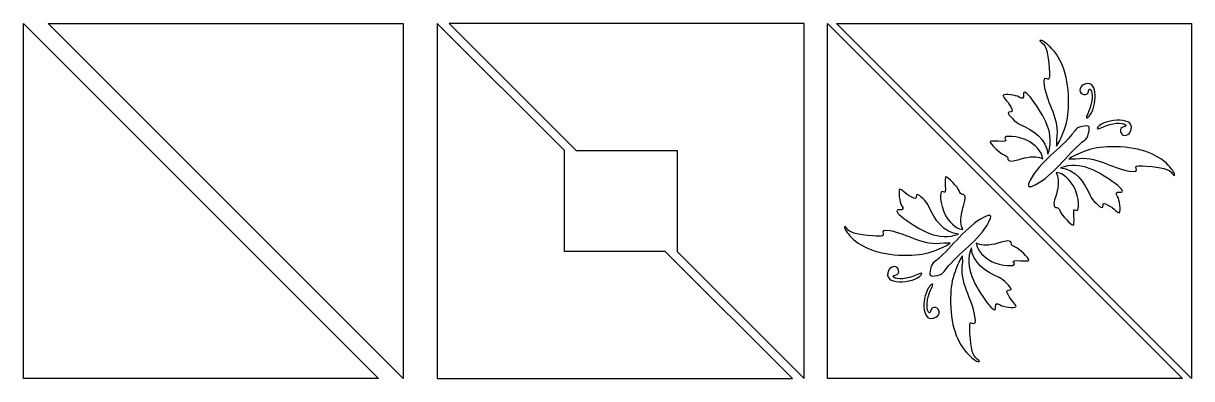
# Model space of a CAD drawing. Header units: centimetres. Extents: x -14 to 9.7, y 2.7 to 6.3.
# Drawn here: x -14.03 to -2.28, y 2.72 to 6.29 of the extents above; entities that cross this region are included whole.
import ezdxf

# ---------------------------------------------------------------- set-up
doc = ezdxf.new("R2010")
doc.units = ezdxf.units.CM
doc.header["$MEASUREMENT"] = 0
doc.layers.add('Layer 1', color=7, linetype='Continuous')

msp = doc.modelspace()

# ---------------------------------------------------------------- linework, layer by layer
at = {"layer": 'Layer 1'}
for points, knots in [([(-14.02764, 6.28858), (-14.02764, 6.28858), (-14.02764, 2.7167), (-14.02764, 2.7167), (-14.02764, 2.7167), (-12.83699, 2.7167), (-11.64642, 2.7167), (-10.45577, 2.7167), (-10.45577, 2.7167), (-10.45577, 2.7167), (-14.02764, 6.28858), (-14.02764, 6.28858)], [0, 0, 0, 0, 0.25, 0.25, 0.25, 0.25, 0.5, 0.5, 0.5, 0.5, 1, 1, 1, 1]), ([(-10.20773, 2.7167), (-10.20773, 2.7167), (-10.20773, 6.28858), (-10.20773, 6.28858), (-10.20773, 6.28858), (-11.39838, 6.28858), (-12.58896, 6.28858), (-13.77961, 6.28858), (-13.77961, 6.28858), (-13.77961, 6.28858), (-10.20773, 2.7167), (-10.20773, 2.7167)], [0, 0, 0, 0, 0.25, 0.25, 0.25, 0.25, 0.5, 0.5, 0.5, 0.5, 1, 1, 1, 1]), ([(-9.864, 6.28858), (-9.864, 6.28858), (-8.58541, 5.00999), (-8.58541, 5.00999), (-8.58541, 5.00999), (-8.58541, 5.00999), (-8.58541, 3.99529), (-8.58541, 3.99529), (-8.58541, 3.99529), (-8.58541, 3.99529), (-7.57071, 3.99529), (-7.57071, 3.99529), (-7.57071, 3.99529), (-7.57071, 3.99529), (-6.29212, 2.7167), (-6.29212, 2.7167), (-6.29212, 2.7167), (-7.48279, 2.7167), (-8.67333, 2.7167), (-9.864, 2.7167), (-9.864, 2.7167), (-9.864, 2.7167), (-9.864, 6.28858), (-9.864, 6.28858)], [0, 0, 0, 0, 0.14285714, 0.14285714, 0.14285714, 0.14285714, 0.28571429, 0.28571429, 0.28571429, 0.28571429, 0.42857143, 0.42857143, 0.42857143, 0.42857143, 0.57142857, 0.57142857, 0.57142857, 0.57142857, 0.71428571, 0.71428571, 0.71428571, 0.71428571, 1, 1, 1, 1]), ([(-6.17256, 2.7167), (-6.17256, 2.7167), (-7.45115, 3.99529), (-7.45115, 3.99529), (-7.45115, 3.99529), (-7.45115, 3.99529), (-7.45115, 5.00999), (-7.45115, 5.00999), (-7.45115, 5.00999), (-7.45115, 5.00999), (-8.46585, 5.00999), (-8.46585, 5.00999), (-8.46585, 5.00999), (-8.46585, 5.00999), (-9.74444, 6.28858), (-9.74444, 6.28858), (-9.74444, 6.28858), (-8.55376, 6.28858), (-7.36323, 6.28858), (-6.17256, 6.28858), (-6.17256, 6.28858), (-6.17256, 6.28858), (-6.17256, 2.7167), (-6.17256, 2.7167)], [0, 0, 0, 0, 0.14285714, 0.14285714, 0.14285714, 0.14285714, 0.28571429, 0.28571429, 0.28571429, 0.28571429, 0.42857143, 0.42857143, 0.42857143, 0.42857143, 0.57142857, 0.57142857, 0.57142857, 0.57142857, 0.71428571, 0.71428571, 0.71428571, 0.71428571, 1, 1, 1, 1]), ([(-5.93881, 6.28858), (-5.93881, 6.28858), (-5.93881, 2.7167), (-5.93881, 2.7167), (-5.93881, 2.7167), (-4.74817, 2.7167), (-3.55758, 2.7167), (-2.36694, 2.7167), (-2.36694, 2.7167), (-2.36694, 2.7167), (-5.93881, 6.28858), (-5.93881, 6.28858)], [0, 0, 0, 0, 0.25, 0.25, 0.25, 0.25, 0.5, 0.5, 0.5, 0.5, 1, 1, 1, 1]), ([(-2.27622, 2.7167), (-2.27622, 2.7167), (-2.27622, 6.28858), (-2.27622, 6.28858), (-2.27622, 6.28858), (-3.46686, 6.28858), (-4.65745, 6.28858), (-5.84809, 6.28858), (-5.84809, 6.28858), (-5.84809, 6.28858), (-2.27622, 2.7167), (-2.27622, 2.7167)], [0, 0, 0, 0, 0.25, 0.25, 0.25, 0.25, 0.5, 0.5, 0.5, 0.5, 1, 1, 1, 1]), ([(-3.63561, 5.05362), (-3.63561, 5.05362), (-3.63632, 5.12012), (-3.63632, 5.12012), (-3.63632, 5.12012), (-3.60101, 5.33132), (-3.73094, 5.48054), (-3.75932, 5.66001), (-3.75932, 5.66001), (-3.77102, 5.73407), (-3.75828, 5.73901), (-3.73143, 5.73009), (-3.73143, 5.73009), (-3.70513, 5.72136), (-3.7034, 5.73001), (-3.70926, 5.8345), (-3.70926, 5.8345), (-3.7179, 5.98865), (-3.73889, 6.06448), (-3.78148, 6.09407), (-3.78148, 6.09407), (-3.80915, 6.1133), (-3.81093, 6.11709), (-3.79078, 6.11696), (-3.79078, 6.11696), (-3.7769, 6.11687), (-3.73811, 6.08939), (-3.70068, 6.05403), (-3.70068, 6.05403), (-3.57495, 5.93528), (-3.51009, 5.73634), (-3.51476, 5.48196), (-3.51476, 5.48196), (-3.51693, 5.36355), (-3.52715, 5.302), (-3.55909, 5.2138), (-3.55909, 5.2138), (-3.58185, 5.15096), (-3.61578, 5.07877), (-3.63561, 5.05362)], [0, 0, 0, 0, 0.09090909, 0.09090909, 0.09090909, 0.09090909, 0.18181818, 0.18181818, 0.18181818, 0.18181818, 0.27272727, 0.27272727, 0.27272727, 0.27272727, 0.36363636, 0.36363636, 0.36363636, 0.36363636, 0.45454545, 0.45454545, 0.45454545, 0.45454545, 0.54545455, 0.54545455, 0.54545455, 0.54545455, 0.63636364, 0.63636364, 0.63636364, 0.63636364, 0.72727273, 0.72727273, 0.72727273, 0.72727273, 0.81818182, 0.81818182, 0.81818182, 0.81818182, 1, 1, 1, 1]), ([(-3.3321, 5.33925), (-3.33968, 5.34096), (-3.33159, 5.35934), (-3.31208, 5.40074), (-3.31208, 5.40074), (-3.27491, 5.4796), (-3.2659, 5.59404), (-3.29206, 5.62171), (-3.29206, 5.62171), (-3.30378, 5.63411), (-3.30713, 5.63137), (-3.31422, 5.60526), (-3.31422, 5.60526), (-3.32141, 5.57879), (-3.33584, 5.56843), (-3.36213, 5.57308), (-3.36213, 5.57308), (-3.41047, 5.58164), (-3.41331, 5.64669), (-3.36571, 5.67105), (-3.36571, 5.67105), (-3.22323, 5.74395), (-3.22203, 5.49425), (-3.2892, 5.38001), (-3.2892, 5.38001), (-3.3, 5.36478), (-3.30898, 5.34572), (-3.32781, 5.33996), (-3.32781, 5.33996), (-3.32955, 5.33956), (-3.33102, 5.339), (-3.3321, 5.33925)], [0, 0, 0, 0, 0.11111111, 0.11111111, 0.11111111, 0.11111111, 0.22222222, 0.22222222, 0.22222222, 0.22222222, 0.33333333, 0.33333333, 0.33333333, 0.33333333, 0.44444444, 0.44444444, 0.44444444, 0.44444444, 0.55555556, 0.55555556, 0.55555556, 0.55555556, 0.66666667, 0.66666667, 0.66666667, 0.66666667, 0.77777778, 0.77777778, 0.77777778, 0.77777778, 1, 1, 1, 1]), ([(-3.72326, 4.97312), (-3.7341, 5.12321), (-3.86542, 5.21476), (-4.00143, 5.27202), (-4.00143, 5.27202), (-4.04674, 5.29361), (-4.12292, 5.36762), (-4.12228, 5.39073), (-4.12228, 5.39073), (-4.12214, 5.39562), (-4.1097, 5.39984), (-4.09582, 5.40074), (-4.09582, 5.40074), (-4.07475, 5.40211), (-4.07518, 5.41035), (-4.09582, 5.44937), (-4.09582, 5.44937), (-4.10942, 5.47508), (-4.13452, 5.50995), (-4.15088, 5.52731), (-4.15088, 5.52731), (-4.16724, 5.54468), (-4.1759, 5.56259), (-4.17162, 5.56664), (-4.17162, 5.56664), (-4.15622, 5.58121), (-4.04328, 5.56808), (-4.01215, 5.54805), (-4.01215, 5.54805), (-3.97629, 5.52497), (-3.96467, 5.52986), (-3.9671, 5.56736), (-3.9671, 5.56736), (-3.97027, 5.61613), (-3.94021, 5.60095), (-3.87986, 5.52374), (-3.87986, 5.52374), (-3.76707, 5.36066), (-3.64219, 5.17559), (-3.72326, 4.97312)], [0, 0, 0, 0, 0.09090909, 0.09090909, 0.09090909, 0.09090909, 0.18181818, 0.18181818, 0.18181818, 0.18181818, 0.27272727, 0.27272727, 0.27272727, 0.27272727, 0.36363636, 0.36363636, 0.36363636, 0.36363636, 0.45454545, 0.45454545, 0.45454545, 0.45454545, 0.54545455, 0.54545455, 0.54545455, 0.54545455, 0.63636364, 0.63636364, 0.63636364, 0.63636364, 0.72727273, 0.72727273, 0.72727273, 0.72727273, 0.81818182, 0.81818182, 0.81818182, 0.81818182, 1, 1, 1, 1]), ([(-2.94881, 5.16262), (-2.96933, 5.16363), (-2.98744, 5.17635), (-2.99172, 5.20052), (-2.99172, 5.20052), (-2.99637, 5.22681), (-2.98601, 5.24053), (-2.95954, 5.24771), (-2.95954, 5.24771), (-2.93343, 5.2548), (-2.92998, 5.25816), (-2.94238, 5.26988), (-2.94238, 5.26988), (-2.97004, 5.29604), (-3.0852, 5.28703), (-3.16406, 5.24986), (-3.16406, 5.24986), (-3.21813, 5.22437), (-3.23276, 5.21929), (-3.22269, 5.24199), (-3.22269, 5.24199), (-3.14421, 5.33783), (-2.81097, 5.35729), (-2.89375, 5.19551), (-2.89375, 5.19551), (-2.90593, 5.17171), (-2.9283, 5.16161), (-2.94881, 5.16262)], [0, 0, 0, 0, 0.125, 0.125, 0.125, 0.125, 0.25, 0.25, 0.25, 0.25, 0.375, 0.375, 0.375, 0.375, 0.5, 0.5, 0.5, 0.5, 0.625, 0.625, 0.625, 0.625, 0.75, 0.75, 0.75, 0.75, 1, 1, 1, 1]), ([(-3.90234, 4.64673), (-3.91508, 4.64701), (-3.92076, 4.65408), (-3.91664, 4.67534), (-3.91664, 4.67534), (-3.83508, 4.87556), (-3.62742, 4.99552), (-3.4933, 5.15588), (-3.4933, 5.15588), (-3.45392, 5.19323), (-3.45367, 5.23847), (-3.37889, 5.25241), (-3.37889, 5.25241), (-3.30441, 5.26609), (-3.29639, 5.2574), (-3.31238, 5.18376), (-3.31238, 5.18376), (-3.32633, 5.10898), (-3.37157, 5.10802), (-3.40892, 5.06863), (-3.40892, 5.06863), (-3.5623, 4.92471), (-3.6903, 4.73544), (-3.88732, 4.64816), (-3.88732, 4.64816), (-3.89306, 4.64703), (-3.89809, 4.64664), (-3.90234, 4.64673)], [0, 0, 0, 0, 0.125, 0.125, 0.125, 0.125, 0.25, 0.25, 0.25, 0.25, 0.375, 0.375, 0.375, 0.375, 0.5, 0.5, 0.5, 0.5, 0.625, 0.625, 0.625, 0.625, 0.75, 0.75, 0.75, 0.75, 1, 1, 1, 1]), ([(-4.0857, 4.90457), (-4.11263, 4.90328), (-4.12632, 4.91191), (-4.12575, 4.93246), (-4.12575, 4.93246), (-4.12538, 4.94568), (-4.1371, 4.95644), (-4.16293, 4.96536), (-4.16293, 4.96536), (-4.20074, 4.97841), (-4.303, 5.0768), (-4.30238, 5.09908), (-4.30238, 5.09908), (-4.3022, 5.10556), (-4.26415, 5.10733), (-4.21728, 5.10408), (-4.21728, 5.10408), (-4.15725, 5.09992), (-4.13688, 5.10403), (-4.14792, 5.11624), (-4.14792, 5.11624), (-4.18894, 5.16164), (-4.07844, 5.16528), (-3.95913, 5.12411), (-3.95913, 5.12411), (-3.89042, 5.10039), (-3.79743, 5.01989), (-3.78179, 4.9625), (-3.78179, 4.9625), (-3.78179, 4.9625), (-3.77178, 4.92746), (-3.77178, 4.92746), (-3.77178, 4.92746), (-3.77178, 4.92746), (-3.80753, 4.93961), (-3.80753, 4.93961), (-3.80753, 4.93961), (-3.85241, 4.95502), (-3.93562, 4.94686), (-4.02278, 4.91816), (-4.02278, 4.91816), (-4.04896, 4.90954), (-4.06955, 4.90535), (-4.0857, 4.90457)], [0, 0, 0, 0, 0.08333333, 0.08333333, 0.08333333, 0.08333333, 0.16666667, 0.16666667, 0.16666667, 0.16666667, 0.25, 0.25, 0.25, 0.25, 0.33333333, 0.33333333, 0.33333333, 0.33333333, 0.41666667, 0.41666667, 0.41666667, 0.41666667, 0.5, 0.5, 0.5, 0.5, 0.58333333, 0.58333333, 0.58333333, 0.58333333, 0.66666667, 0.66666667, 0.66666667, 0.66666667, 0.75, 0.75, 0.75, 0.75, 0.83333333, 0.83333333, 0.83333333, 0.83333333, 1, 1, 1, 1]), ([(-2.4507, 4.75829), (-2.45356, 4.75627), (-2.45943, 4.76316), (-2.47144, 4.78045), (-2.47144, 4.78045), (-2.50103, 4.82304), (-2.57686, 4.84475), (-2.73102, 4.85339), (-2.73102, 4.85339), (-2.8355, 4.85925), (-2.84344, 4.85752), (-2.83471, 4.83122), (-2.83471, 4.83122), (-2.82579, 4.80437), (-2.83145, 4.79163), (-2.9055, 4.80334), (-2.9055, 4.80334), (-3.08498, 4.83171), (-3.23348, 4.96093), (-3.44468, 4.92562), (-3.44468, 4.92562), (-3.44468, 4.92562), (-3.51047, 4.92562), (-3.51047, 4.92562), (-3.51047, 4.92562), (-3.48531, 4.94545), (-3.41384, 4.9808), (-3.351, 5.00356), (-3.351, 5.00356), (-3.26279, 5.03551), (-3.20196, 5.04573), (-3.08356, 5.0479), (-3.08356, 5.0479), (-2.82918, 5.05256), (-2.62952, 4.9877), (-2.51077, 4.86197), (-2.51077, 4.86197), (-2.47541, 4.82454), (-2.44793, 4.78576), (-2.44784, 4.77187), (-2.44784, 4.77187), (-2.44779, 4.76432), (-2.44899, 4.7595), (-2.4507, 4.75829)], [0, 0, 0, 0, 0.08333333, 0.08333333, 0.08333333, 0.08333333, 0.16666667, 0.16666667, 0.16666667, 0.16666667, 0.25, 0.25, 0.25, 0.25, 0.33333333, 0.33333333, 0.33333333, 0.33333333, 0.41666667, 0.41666667, 0.41666667, 0.41666667, 0.5, 0.5, 0.5, 0.5, 0.58333333, 0.58333333, 0.58333333, 0.58333333, 0.66666667, 0.66666667, 0.66666667, 0.66666667, 0.75, 0.75, 0.75, 0.75, 0.83333333, 0.83333333, 0.83333333, 0.83333333, 1, 1, 1, 1]), ([(-3.00404, 4.38515), (-3.01034, 4.3844), (-3.02603, 4.39372), (-3.04122, 4.40804), (-3.04122, 4.40804), (-3.05859, 4.4244), (-3.09346, 4.44878), (-3.11917, 4.46238), (-3.11917, 4.46238), (-3.15818, 4.48302), (-3.16571, 4.48273), (-3.16708, 4.46167), (-3.16708, 4.46167), (-3.16798, 4.44778), (-3.17291, 4.43677), (-3.17781, 4.43664), (-3.17781, 4.43664), (-3.20091, 4.43599), (-3.27492, 4.51217), (-3.29651, 4.55749), (-3.29651, 4.55749), (-3.35378, 4.6935), (-3.44532, 4.8241), (-3.59542, 4.83494), (-3.59542, 4.83494), (-3.39295, 4.91601), (-3.20788, 4.79114), (-3.0448, 4.67834), (-3.0448, 4.67834), (-2.96758, 4.61799), (-2.9524, 4.58865), (-3.00118, 4.59181), (-3.00118, 4.59181), (-3.03868, 4.59424), (-3.04356, 4.58263), (-3.02048, 4.54676), (-3.02048, 4.54676), (-3.00045, 4.51563), (-2.98733, 4.40127), (-3.00189, 4.38587), (-3.00189, 4.38587), (-3.0024, 4.38533), (-3.00314, 4.38526), (-3.00404, 4.38515)], [0, 0, 0, 0, 0.08333333, 0.08333333, 0.08333333, 0.08333333, 0.16666667, 0.16666667, 0.16666667, 0.16666667, 0.25, 0.25, 0.25, 0.25, 0.33333333, 0.33333333, 0.33333333, 0.33333333, 0.41666667, 0.41666667, 0.41666667, 0.41666667, 0.5, 0.5, 0.5, 0.5, 0.58333333, 0.58333333, 0.58333333, 0.58333333, 0.66666667, 0.66666667, 0.66666667, 0.66666667, 0.75, 0.75, 0.75, 0.75, 0.83333333, 0.83333333, 0.83333333, 0.83333333, 1, 1, 1, 1]), ([(-4.74859, 4.74572), (-4.72632, 4.74634), (-4.62864, 4.64336), (-4.61559, 4.60556), (-4.61559, 4.60556), (-4.60667, 4.57973), (-4.59591, 4.56801), (-4.58269, 4.56838), (-4.58269, 4.56838), (-4.5498, 4.5693), (-4.5454, 4.53523), (-4.56839, 4.46541), (-4.56839, 4.46541), (-4.59708, 4.37825), (-4.60525, 4.29576), (-4.58984, 4.25088), (-4.58984, 4.25088), (-4.58984, 4.25088), (-4.57769, 4.21512), (-4.57769, 4.21512), (-4.57769, 4.21512), (-4.57769, 4.21512), (-4.61273, 4.22442), (-4.61273, 4.22442), (-4.61273, 4.22442), (-4.67012, 4.24006), (-4.74991, 4.33376), (-4.77362, 4.40248), (-4.77362, 4.40248), (-4.81479, 4.52178), (-4.81115, 4.63157), (-4.76575, 4.59055), (-4.76575, 4.59055), (-4.75354, 4.57951), (-4.75015, 4.59988), (-4.75431, 4.65991), (-4.75431, 4.65991), (-4.75756, 4.70678), (-4.75508, 4.74554), (-4.74859, 4.74572)], [0, 0, 0, 0, 0.09090909, 0.09090909, 0.09090909, 0.09090909, 0.18181818, 0.18181818, 0.18181818, 0.18181818, 0.27272727, 0.27272727, 0.27272727, 0.27272727, 0.36363636, 0.36363636, 0.36363636, 0.36363636, 0.45454545, 0.45454545, 0.45454545, 0.45454545, 0.54545455, 0.54545455, 0.54545455, 0.54545455, 0.63636364, 0.63636364, 0.63636364, 0.63636364, 0.72727273, 0.72727273, 0.72727273, 0.72727273, 0.81818182, 0.81818182, 0.81818182, 0.81818182, 1, 1, 1, 1]), ([(-3.46644, 4.25956), (-3.48871, 4.25894), (-3.58639, 4.36192), (-3.59944, 4.39972), (-3.59944, 4.39972), (-3.60836, 4.42555), (-3.61912, 4.43727), (-3.63234, 4.4369), (-3.63234, 4.4369), (-3.66522, 4.43598), (-3.66963, 4.47005), (-3.64664, 4.53988), (-3.64664, 4.53988), (-3.61794, 4.62704), (-3.60978, 4.70953), (-3.62519, 4.7544), (-3.62519, 4.7544), (-3.62519, 4.7544), (-3.63734, 4.79016), (-3.63734, 4.79016), (-3.63734, 4.79016), (-3.63734, 4.79016), (-3.6023, 4.78086), (-3.6023, 4.78086), (-3.6023, 4.78086), (-3.54491, 4.76522), (-3.46512, 4.67152), (-3.44141, 4.6028), (-3.44141, 4.6028), (-3.40023, 4.4835), (-3.40387, 4.37372), (-3.44927, 4.41474), (-3.44927, 4.41474), (-3.46148, 4.42577), (-3.46488, 4.4054), (-3.46072, 4.34537), (-3.46072, 4.34537), (-3.45747, 4.2985), (-3.45995, 4.25974), (-3.46644, 4.25956)], [0, 0, 0, 0, 0.09090909, 0.09090909, 0.09090909, 0.09090909, 0.18181818, 0.18181818, 0.18181818, 0.18181818, 0.27272727, 0.27272727, 0.27272727, 0.27272727, 0.36363636, 0.36363636, 0.36363636, 0.36363636, 0.45454545, 0.45454545, 0.45454545, 0.45454545, 0.54545455, 0.54545455, 0.54545455, 0.54545455, 0.63636364, 0.63636364, 0.63636364, 0.63636364, 0.72727273, 0.72727273, 0.72727273, 0.72727273, 0.81818182, 0.81818182, 0.81818182, 0.81818182, 1, 1, 1, 1]), ([(-5.21099, 4.62013), (-5.20468, 4.62089), (-5.189, 4.61156), (-5.17381, 4.59725), (-5.17381, 4.59725), (-5.15644, 4.58088), (-5.12157, 4.5565), (-5.09586, 4.5429), (-5.09586, 4.5429), (-5.05685, 4.52226), (-5.04932, 4.52255), (-5.04795, 4.54362), (-5.04795, 4.54362), (-5.04705, 4.5575), (-5.04212, 4.56851), (-5.03722, 4.56864), (-5.03722, 4.56864), (-5.01412, 4.56929), (-4.94011, 4.49311), (-4.91852, 4.44779), (-4.91852, 4.44779), (-4.86125, 4.31179), (-4.76971, 4.18118), (-4.61961, 4.17034), (-4.61961, 4.17034), (-4.82208, 4.08927), (-5.00715, 4.21415), (-5.17023, 4.32694), (-5.17023, 4.32694), (-5.24745, 4.38729), (-5.26263, 4.41663), (-5.21385, 4.41347), (-5.21385, 4.41347), (-5.17635, 4.41104), (-5.17146, 4.42265), (-5.19454, 4.45852), (-5.19454, 4.45852), (-5.21457, 4.48965), (-5.2277, 4.60401), (-5.21314, 4.61941), (-5.21314, 4.61941), (-5.21263, 4.61995), (-5.21189, 4.62002), (-5.21099, 4.62013)], [0, 0, 0, 0, 0.08333333, 0.08333333, 0.08333333, 0.08333333, 0.16666667, 0.16666667, 0.16666667, 0.16666667, 0.25, 0.25, 0.25, 0.25, 0.33333333, 0.33333333, 0.33333333, 0.33333333, 0.41666667, 0.41666667, 0.41666667, 0.41666667, 0.5, 0.5, 0.5, 0.5, 0.58333333, 0.58333333, 0.58333333, 0.58333333, 0.66666667, 0.66666667, 0.66666667, 0.66666667, 0.75, 0.75, 0.75, 0.75, 0.83333333, 0.83333333, 0.83333333, 0.83333333, 1, 1, 1, 1]), ([(-4.31269, 4.35855), (-4.29995, 4.35827), (-4.29427, 4.3512), (-4.29839, 4.32995), (-4.29839, 4.32995), (-4.37995, 4.12972), (-4.58761, 4.00976), (-4.72173, 3.84941), (-4.72173, 3.84941), (-4.76111, 3.81206), (-4.76136, 3.76681), (-4.83614, 3.75287), (-4.83614, 3.75287), (-4.91062, 3.7392), (-4.91864, 3.74788), (-4.90264, 3.82152), (-4.90264, 3.82152), (-4.8887, 3.8963), (-4.84346, 3.89726), (-4.80611, 3.93665), (-4.80611, 3.93665), (-4.65273, 4.08057), (-4.52473, 4.26985), (-4.32771, 4.35712), (-4.32771, 4.35712), (-4.32197, 4.35826), (-4.31694, 4.35864), (-4.31269, 4.35855)], [0, 0, 0, 0, 0.125, 0.125, 0.125, 0.125, 0.25, 0.25, 0.25, 0.25, 0.375, 0.375, 0.375, 0.375, 0.5, 0.5, 0.5, 0.5, 0.625, 0.625, 0.625, 0.625, 0.75, 0.75, 0.75, 0.75, 1, 1, 1, 1]), ([(-5.76433, 4.247), (-5.76147, 4.24901), (-5.7556, 4.24212), (-5.74359, 4.22483), (-5.74359, 4.22483), (-5.714, 4.18224), (-5.63817, 4.16053), (-5.48401, 4.15189), (-5.48401, 4.15189), (-5.37953, 4.14603), (-5.37159, 4.14776), (-5.38032, 4.17406), (-5.38032, 4.17406), (-5.38924, 4.20091), (-5.38358, 4.21365), (-5.30953, 4.20195), (-5.30953, 4.20195), (-5.13005, 4.17357), (-4.98155, 4.04436), (-4.77035, 4.07967), (-4.77035, 4.07967), (-4.77035, 4.07967), (-4.70456, 4.07967), (-4.70456, 4.07967), (-4.70456, 4.07967), (-4.72972, 4.05984), (-4.80118, 4.02448), (-4.86403, 4.00172), (-4.86403, 4.00172), (-4.95224, 3.96978), (-5.01307, 3.95956), (-5.13147, 3.95739), (-5.13147, 3.95739), (-5.38585, 3.95272), (-5.58551, 4.01758), (-5.70426, 4.14331), (-5.70426, 4.14331), (-5.73962, 4.18074), (-5.76709, 4.21952), (-5.76719, 4.23341), (-5.76719, 4.23341), (-5.76724, 4.24097), (-5.76604, 4.24579), (-5.76433, 4.247)], [0, 0, 0, 0, 0.08333333, 0.08333333, 0.08333333, 0.08333333, 0.16666667, 0.16666667, 0.16666667, 0.16666667, 0.25, 0.25, 0.25, 0.25, 0.33333333, 0.33333333, 0.33333333, 0.33333333, 0.41666667, 0.41666667, 0.41666667, 0.41666667, 0.5, 0.5, 0.5, 0.5, 0.58333333, 0.58333333, 0.58333333, 0.58333333, 0.66666667, 0.66666667, 0.66666667, 0.66666667, 0.75, 0.75, 0.75, 0.75, 0.83333333, 0.83333333, 0.83333333, 0.83333333, 1, 1, 1, 1]), ([(-4.49177, 4.03216), (-4.48093, 3.88207), (-4.34961, 3.79053), (-4.2136, 3.73326), (-4.2136, 3.73326), (-4.16829, 3.71167), (-4.09211, 3.63766), (-4.09275, 3.61455), (-4.09275, 3.61455), (-4.09289, 3.60966), (-4.10533, 3.60544), (-4.11921, 3.60454), (-4.11921, 3.60454), (-4.14028, 3.60318), (-4.13985, 3.59493), (-4.11921, 3.55592), (-4.11921, 3.55592), (-4.10561, 3.5302), (-4.08051, 3.49533), (-4.06415, 3.47797), (-4.06415, 3.47797), (-4.04778, 3.46061), (-4.03912, 3.44269), (-4.04341, 3.43864), (-4.04341, 3.43864), (-4.05881, 3.42407), (-4.17175, 3.4372), (-4.20288, 3.45723), (-4.20288, 3.45723), (-4.23874, 3.48031), (-4.25036, 3.47542), (-4.24793, 3.43793), (-4.24793, 3.43793), (-4.24476, 3.38915), (-4.27482, 3.40433), (-4.33517, 3.48155), (-4.33517, 3.48155), (-4.44796, 3.64463), (-4.57284, 3.8297), (-4.49177, 4.03216)], [0, 0, 0, 0, 0.09090909, 0.09090909, 0.09090909, 0.09090909, 0.18181818, 0.18181818, 0.18181818, 0.18181818, 0.27272727, 0.27272727, 0.27272727, 0.27272727, 0.36363636, 0.36363636, 0.36363636, 0.36363636, 0.45454545, 0.45454545, 0.45454545, 0.45454545, 0.54545455, 0.54545455, 0.54545455, 0.54545455, 0.63636364, 0.63636364, 0.63636364, 0.63636364, 0.72727273, 0.72727273, 0.72727273, 0.72727273, 0.81818182, 0.81818182, 0.81818182, 0.81818182, 1, 1, 1, 1]), ([(-4.12933, 4.10071), (-4.10239, 4.102), (-4.08871, 4.09338), (-4.08928, 4.07282), (-4.08928, 4.07282), (-4.08965, 4.0596), (-4.07793, 4.04885), (-4.0521, 4.03993), (-4.0521, 4.03993), (-4.01429, 4.02688), (-3.91203, 3.92848), (-3.91265, 3.9062), (-3.91265, 3.9062), (-3.91283, 3.89972), (-3.95087, 3.89795), (-3.99775, 3.9012), (-3.99775, 3.9012), (-4.05778, 3.90536), (-4.07814, 3.90125), (-4.06711, 3.88904), (-4.06711, 3.88904), (-4.02609, 3.84364), (-4.13659, 3.84), (-4.25589, 3.88118), (-4.25589, 3.88118), (-4.32461, 3.90489), (-4.4176, 3.9854), (-4.43324, 4.04279), (-4.43324, 4.04279), (-4.43324, 4.04279), (-4.44325, 4.07783), (-4.44325, 4.07783), (-4.44325, 4.07783), (-4.44325, 4.07783), (-4.40749, 4.06567), (-4.40749, 4.06567), (-4.40749, 4.06567), (-4.36262, 4.05026), (-4.27941, 4.05843), (-4.19225, 4.08712), (-4.19225, 4.08712), (-4.16606, 4.09574), (-4.14548, 4.09994), (-4.12933, 4.10071)], [0, 0, 0, 0, 0.08333333, 0.08333333, 0.08333333, 0.08333333, 0.16666667, 0.16666667, 0.16666667, 0.16666667, 0.25, 0.25, 0.25, 0.25, 0.33333333, 0.33333333, 0.33333333, 0.33333333, 0.41666667, 0.41666667, 0.41666667, 0.41666667, 0.5, 0.5, 0.5, 0.5, 0.58333333, 0.58333333, 0.58333333, 0.58333333, 0.66666667, 0.66666667, 0.66666667, 0.66666667, 0.75, 0.75, 0.75, 0.75, 0.83333333, 0.83333333, 0.83333333, 0.83333333, 1, 1, 1, 1]), ([(-4.57942, 3.95166), (-4.57942, 3.95166), (-4.57871, 3.88516), (-4.57871, 3.88516), (-4.57871, 3.88516), (-4.61402, 3.67396), (-4.48409, 3.52474), (-4.45571, 3.34527), (-4.45571, 3.34527), (-4.444, 3.27122), (-4.45675, 3.26627), (-4.4836, 3.27519), (-4.4836, 3.27519), (-4.50989, 3.28392), (-4.51163, 3.27527), (-4.50577, 3.17079), (-4.50577, 3.17079), (-4.49712, 3.01663), (-4.47614, 2.9408), (-4.43354, 2.91121), (-4.43354, 2.91121), (-4.40588, 2.89198), (-4.4041, 2.88819), (-4.42425, 2.88833), (-4.42425, 2.88833), (-4.43813, 2.88842), (-4.47692, 2.9159), (-4.51435, 2.95125), (-4.51435, 2.95125), (-4.64007, 3.07001), (-4.70494, 3.26895), (-4.70027, 3.52333), (-4.70027, 3.52333), (-4.6981, 3.64173), (-4.68788, 3.70328), (-4.65594, 3.79148), (-4.65594, 3.79148), (-4.63318, 3.85433), (-4.59925, 3.92651), (-4.57942, 3.95166)], [0, 0, 0, 0, 0.09090909, 0.09090909, 0.09090909, 0.09090909, 0.18181818, 0.18181818, 0.18181818, 0.18181818, 0.27272727, 0.27272727, 0.27272727, 0.27272727, 0.36363636, 0.36363636, 0.36363636, 0.36363636, 0.45454545, 0.45454545, 0.45454545, 0.45454545, 0.54545455, 0.54545455, 0.54545455, 0.54545455, 0.63636364, 0.63636364, 0.63636364, 0.63636364, 0.72727273, 0.72727273, 0.72727273, 0.72727273, 0.81818182, 0.81818182, 0.81818182, 0.81818182, 1, 1, 1, 1]), ([(-5.26622, 3.84266), (-5.2457, 3.84165), (-5.22759, 3.82893), (-5.22331, 3.80476), (-5.22331, 3.80476), (-5.21866, 3.77847), (-5.22902, 3.76476), (-5.25549, 3.75757), (-5.25549, 3.75757), (-5.2816, 3.75048), (-5.28505, 3.74713), (-5.27265, 3.7354), (-5.27265, 3.7354), (-5.24499, 3.70924), (-5.12983, 3.71826), (-5.05097, 3.75542), (-5.05097, 3.75542), (-4.9969, 3.78091), (-4.98227, 3.78599), (-4.99234, 3.76329), (-4.99234, 3.76329), (-5.07082, 3.66745), (-5.40406, 3.64799), (-5.32128, 3.80977), (-5.32128, 3.80977), (-5.3091, 3.83357), (-5.28673, 3.84367), (-5.26622, 3.84266)], [0, 0, 0, 0, 0.125, 0.125, 0.125, 0.125, 0.25, 0.25, 0.25, 0.25, 0.375, 0.375, 0.375, 0.375, 0.5, 0.5, 0.5, 0.5, 0.625, 0.625, 0.625, 0.625, 0.75, 0.75, 0.75, 0.75, 1, 1, 1, 1]), ([(-4.88293, 3.66604), (-4.87535, 3.66432), (-4.88344, 3.64594), (-4.90295, 3.60454), (-4.90295, 3.60454), (-4.94012, 3.52568), (-4.94913, 3.41124), (-4.92297, 3.38358), (-4.92297, 3.38358), (-4.91125, 3.37118), (-4.90789, 3.37391), (-4.90081, 3.40002), (-4.90081, 3.40002), (-4.89362, 3.42649), (-4.87919, 3.43686), (-4.85289, 3.4322), (-4.85289, 3.4322), (-4.80455, 3.42365), (-4.80172, 3.35859), (-4.84932, 3.33424), (-4.84932, 3.33424), (-4.9918, 3.26133), (-4.993, 3.51103), (-4.92583, 3.62528), (-4.92583, 3.62528), (-4.91502, 3.6405), (-4.90605, 3.65956), (-4.88722, 3.66532), (-4.88722, 3.66532), (-4.88548, 3.66572), (-4.88401, 3.66628), (-4.88293, 3.66604)], [0, 0, 0, 0, 0.11111111, 0.11111111, 0.11111111, 0.11111111, 0.22222222, 0.22222222, 0.22222222, 0.22222222, 0.33333333, 0.33333333, 0.33333333, 0.33333333, 0.44444444, 0.44444444, 0.44444444, 0.44444444, 0.55555556, 0.55555556, 0.55555556, 0.55555556, 0.66666667, 0.66666667, 0.66666667, 0.66666667, 0.77777778, 0.77777778, 0.77777778, 0.77777778, 1, 1, 1, 1])]:
    msp.add_open_spline(points, degree=3, knots=knots, dxfattribs=at)

doc.saveas('drawing.dxf')
